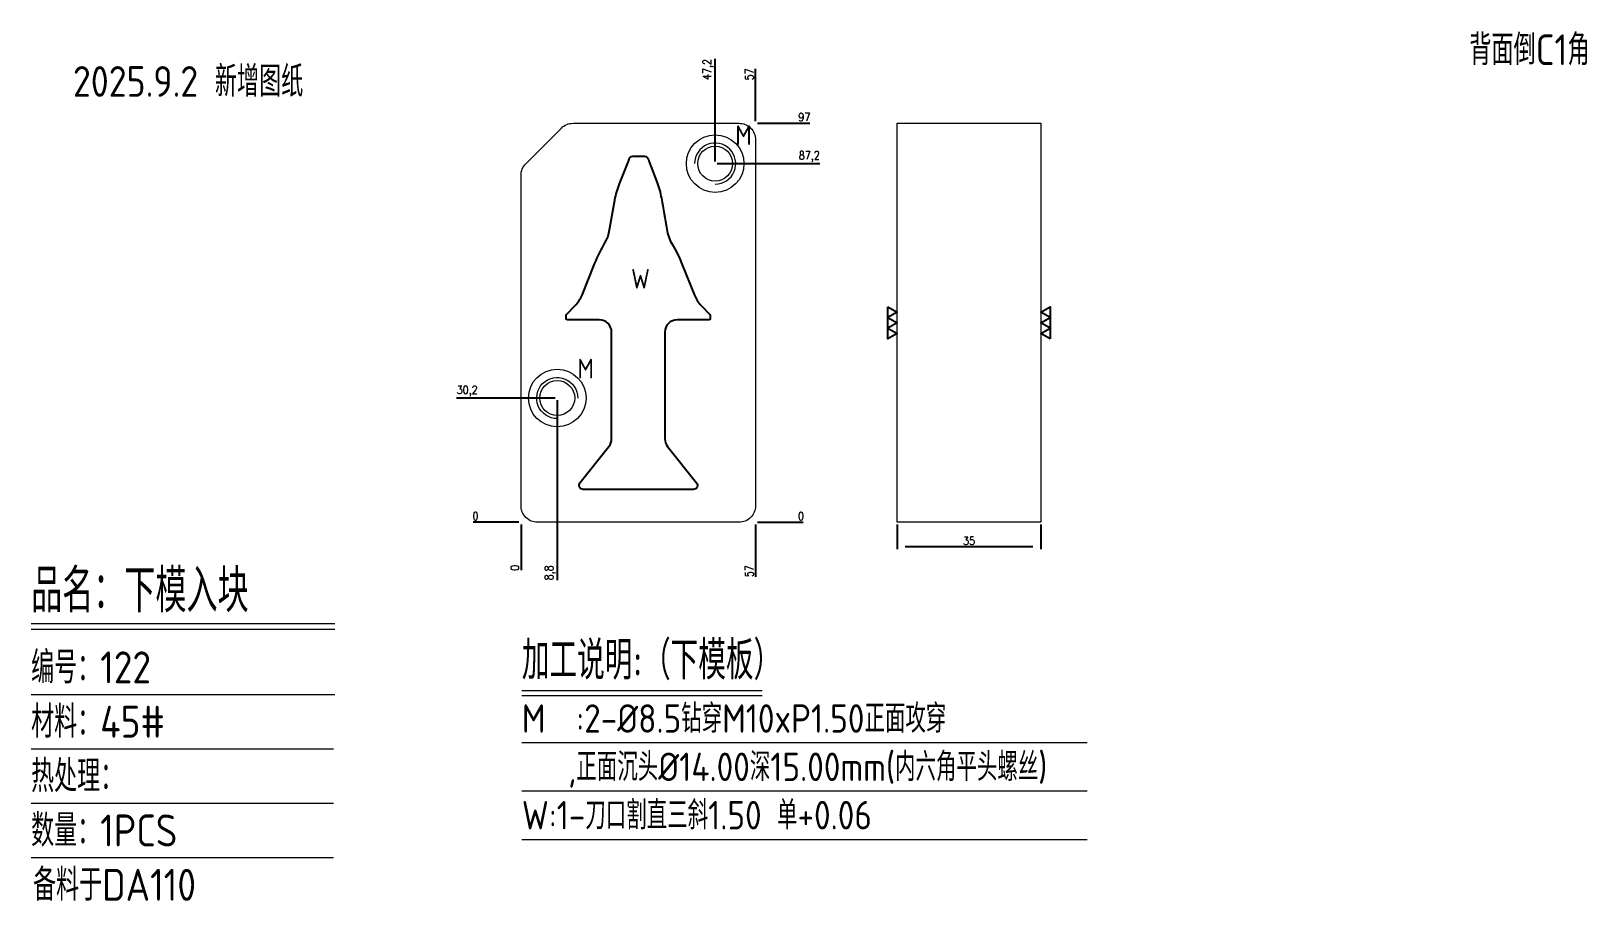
# Model space of a CAD drawing. Header units: millimetres. Extents: x 95387 to 95765, y 1604 to 1816.
import ezdxf
from ezdxf.enums import TextEntityAlignment as Align

# ---------------------------------------------------------------- set-up
doc = ezdxf.new("R2010")
doc.units = ezdxf.units.MM
for name, color, linetype in [('DIE_P', 2, 'Continuous'), ('DIM', 4, 'Continuous'), ('PH', 255, 'Continuous'), ('TEXT', 4, 'Continuous')]:
    doc.layers.add(name, color=color, linetype=linetype)
doc.styles.add('gbenor', font='gbenor.shx', dxfattribs={"bigfont": 'gbcbig.shx'})
doc.styles.get("Standard").update_dxf_attribs({"font": 'txt.shx', "width": 0.85, "bigfont": 'ctxt.shx'})
doc.dimstyles.new('T-2-WX', dxfattribs={"dimtxt": 2, "dimasz": 2, "dimexe": 0.5, "dimexo": 0.5, "dimgap": 0.5, "dimtad": 1, "dimtxsty": 'Standard', "dimblk": 'OPEN30', "dimcen": 0, "dimazin": 3, "dimtfac": 1, "dimtmove": 0, "dimatfit": 3, "dimldrblk": 'OPEN30', "dimlwd": -1, "dimlwe": -1})

# ---------------------------------------------------------------- blocks, each defined once
blk = doc.blocks.new('*D7579')
at = {"layer": 'Defpoints', "color": 0}
for p in [(95505.99, 1696.46), (95562.99, 1696.46), (95572.99, 1696.46)]:
    blk.add_point(p, dxfattribs=at)
at = {"layer": 'DIM', "color": 0}
blk.add_line((95563.49, 1696.46), (95574.62, 1696.46), dxfattribs=at)
at = {"layer": 'DIM', "color": 0, "lineweight": 5, "insert": (95574.05, 1697.96), "char_height": 2, "attachment_point": 5}
blk.add_mtext('0', dxfattribs=at)
blk = doc.blocks.new('_Open30')
blk = doc.blocks.new('*D7580')
at = {"layer": 'Defpoints', "color": 0}
for p in [(95553.19, 1783.66), (95572.99, 1783.66), (95505.99, 1696.46)]:
    blk.add_point(p, dxfattribs=at)
at = {"layer": 'DIM', "color": 0}
for p, q in [((95553.69, 1783.66), (95564.99, 1783.66)), ((95564.99, 1783.66), (95568.99, 1783.66)), ((95568.99, 1783.66), (95578.67, 1783.66))]:
    blk.add_line(p, q, dxfattribs=at)
at = {"layer": 'DIM', "color": 0, "insert": (95576.08, 1785.35), "char_height": 2, "attachment_point": 5}
blk.add_mtext('87,2', dxfattribs=at)
blk = doc.blocks.new('*D7581')
at = {"layer": 'Defpoints', "color": 0}
for p in [(95562.99, 1793.46), (95572.99, 1793.46), (95505.99, 1696.46)]:
    blk.add_point(p, dxfattribs=at)
at = {"layer": 'DIM', "color": 0}
for p, q in [((95563.49, 1793.46), (95566.99, 1793.46)), ((95566.99, 1793.46), (95568.99, 1793.46)), ((95568.99, 1793.46), (95576.24, 1793.46))]:
    blk.add_line(p, q, dxfattribs=at)
at = {"layer": 'DIM', "color": 0, "insert": (95574.86, 1794.96), "char_height": 2, "attachment_point": 5}
blk.add_mtext('97', dxfattribs=at)
blk = doc.blocks.new('*D7582')
at = {"layer": 'Defpoints', "color": 0}
for p in [(95495.99, 1696.46), (95505.99, 1696.46), (95505.99, 1696.46)]:
    blk.add_point(p, dxfattribs=at)
at = {"layer": 'DIM', "color": 0}
blk.add_line((95505.49, 1696.46), (95494.35, 1696.46), dxfattribs=at)
at = {"layer": 'DIM', "color": 0, "lineweight": 5, "insert": (95494.92, 1697.96), "char_height": 2, "attachment_point": 5}
blk.add_mtext('0', dxfattribs=at)
blk = doc.blocks.new('*D7583')
at = {"layer": 'Defpoints', "color": 0}
for p in [(95495.99, 1726.66), (95514.79, 1726.66), (95505.99, 1696.46)]:
    blk.add_point(p, dxfattribs=at)
at = {"layer": 'DIM', "color": 0}
for p, q in [((95499.99, 1726.66), (95490.31, 1726.66)), ((95503.99, 1726.66), (95499.99, 1726.66)), ((95514.29, 1726.66), (95503.99, 1726.66))]:
    blk.add_line(p, q, dxfattribs=at)
at = {"layer": 'DIM', "color": 0, "insert": (95492.9, 1728.35), "char_height": 2, "attachment_point": 5}
blk.add_mtext('30,2', dxfattribs=at)
blk = doc.blocks.new('*D7584')
at = {"layer": 'Defpoints', "color": 0}
for p in [(95505.99, 1696.46), (95562.99, 1696.46), (95562.99, 1686.46)]:
    blk.add_point(p, dxfattribs=at)
at = {"layer": 'DIM', "color": 0}
for p, q in [((95562.99, 1695.96), (95562.99, 1692.46)), ((95562.99, 1692.46), (95562.99, 1690.46)), ((95562.99, 1690.46), (95562.99, 1683.21))]:
    blk.add_line(p, q, dxfattribs=at)
at = {"layer": 'DIM', "color": 0, "lineweight": 5, "insert": (95561.49, 1684.58), "char_height": 2, "attachment_point": 5, "rotation": 90}
blk.add_mtext('57', dxfattribs=at)
blk = doc.blocks.new('*D7585')
at = {"layer": 'Defpoints', "color": 0}
for p in [(95514.79, 1726.66), (95505.99, 1696.46), (95514.79, 1686.46)]:
    blk.add_point(p, dxfattribs=at)
at = {"layer": 'DIM', "color": 0}
for p, q in [((95514.79, 1726.16), (95514.79, 1694.46)), ((95514.79, 1694.46), (95514.79, 1690.46)), ((95514.79, 1690.46), (95514.79, 1682.4))]:
    blk.add_line(p, q, dxfattribs=at)
at = {"layer": 'DIM', "color": 0, "insert": (95513.1, 1684.18), "char_height": 2, "attachment_point": 5, "rotation": 90}
blk.add_mtext('8,8', dxfattribs=at)
blk = doc.blocks.new('*D7586')
at = {"layer": 'Defpoints', "color": 0}
for p in [(95505.99, 1696.46), (95505.99, 1696.46), (95505.99, 1686.46)]:
    blk.add_point(p, dxfattribs=at)
at = {"layer": 'DIM', "color": 0}
blk.add_line((95505.99, 1695.96), (95505.99, 1684.83), dxfattribs=at)
at = {"layer": 'DIM', "color": 0, "lineweight": 5, "insert": (95504.49, 1685.39), "char_height": 2, "attachment_point": 5, "rotation": 90}
blk.add_mtext('0', dxfattribs=at)
blk = doc.blocks.new('*D7587')
at = {"layer": 'Defpoints', "color": 0}
for p in [(95562.99, 1803.46), (95562.99, 1793.46), (95505.99, 1696.46)]:
    blk.add_point(p, dxfattribs=at)
at = {"layer": 'DIM', "color": 0}
for p, q in [((95562.99, 1799.46), (95562.99, 1806.71)), ((95562.99, 1797.46), (95562.99, 1799.46)), ((95562.99, 1793.96), (95562.99, 1797.46))]:
    blk.add_line(p, q, dxfattribs=at)
at = {"layer": 'DIM', "color": 0, "insert": (95561.49, 1805.34), "char_height": 2, "attachment_point": 5, "rotation": 90}
blk.add_mtext('57', dxfattribs=at)
blk = doc.blocks.new('*D7588')
at = {"layer": 'Defpoints', "color": 0}
for p in [(95553.19, 1803.46), (95553.19, 1783.66), (95505.99, 1696.46)]:
    blk.add_point(p, dxfattribs=at)
at = {"layer": 'DIM', "color": 0}
for p, q in [((95553.19, 1799.46), (95553.19, 1809.14)), ((95553.19, 1795.46), (95553.19, 1799.46)), ((95553.19, 1784.16), (95553.19, 1795.46))]:
    blk.add_line(p, q, dxfattribs=at)
at = {"layer": 'DIM', "color": 0, "insert": (95551.5, 1806.55), "char_height": 2, "attachment_point": 5, "rotation": 90}
blk.add_mtext('47,2', dxfattribs=at)
blk = doc.blocks.new('*D7589')
at = {"layer": 'Defpoints', "color": 0}
for p in [(95597.4, 1696.46), (95632.4, 1696.46), (95597.4, 1690.46)]:
    blk.add_point(p, dxfattribs=at)
at = {"layer": 'DIM', "color": 0}
for p, q in [((95597.4, 1695.96), (95597.4, 1689.96)), ((95632.4, 1695.96), (95632.4, 1689.96)), ((95630.4, 1690.46), (95599.4, 1690.46))]:
    blk.add_line(p, q, dxfattribs=at)
at = {"layer": 'DIM', "color": 0, "lineweight": 5, "insert": (95614.9, 1691.96), "char_height": 2, "attachment_point": 5}
blk.add_mtext('35', dxfattribs=at)

msp = doc.modelspace()

# ---------------------------------------------------------------- linework, layer by layer
at = {"layer": 'DIE_P', "linetype": 'Continuous', "lineweight": 18, "ltscale": 10}
msp.add_lwpolyline([(95505.988, 1700.461), (95505.988, 1780.804, -0.1989124), (95507.16, 1783.633), (95515.816, 1792.289, -0.1989124), (95518.645, 1793.461), (95558.988, 1793.461, -0.4142136), (95562.988, 1789.461), (95562.988, 1700.461, -0.4142136), (95558.988, 1696.461), (95509.988, 1696.461, -0.4142136)], format="xyb", close=True, dxfattribs=at)
msp.add_lwpolyline([(95597.399, 1793.461), (95632.399, 1793.461), (95632.399, 1696.461), (95597.399, 1696.461)], close=True, dxfattribs=at)
at = {"layer": 'DIE_P', "color": 1}
msp.add_lwpolyline([(95543.952, 1745.684, 0.4137483), (95540.959, 1742.682), (95540.978, 1716.729, 0.1701624), (95541.635, 1714.856), (95548.654, 1706.086, -0.6289322), (95547.873, 1704.461), (95521.103, 1704.461, -0.6289322), (95520.322, 1706.086), (95527.341, 1714.856, 0.1701624), (95527.998, 1716.729), (95528.017, 1742.682, 0.4137483), (95525.023, 1745.684), (95517.275, 1745.702, -0.4098014), (95516.976, 1745.998), (95516.966, 1746.721, -0.1968568), (95517.05, 1746.932), (95519.175, 1749.147, 0.0957045), (95520.823, 1751.696), (95523.955, 1759.47, -0.032479), (95526.471, 1764.52, 0.0879477), (95527.434, 1767.142), (95528.799, 1774.806, -0.0513364), (95529.927, 1778.743), (95532.03, 1783.987, 0.0279029), (95532.102, 1784.198), (95532.248, 1784.728, -0.337195), (95533.212, 1785.461), (95535.989, 1785.461, -0.3412861), (95536.956, 1784.713), (95537.063, 1784.306, 0.0276004), (95537.13, 1784.096), (95538.99, 1779.237, -0.058227), (95540.106, 1775.219, -0.0114511), (95541.423, 1767.725, 0.0986135), (95542.753, 1764.052, -0.0423146), (95545.021, 1759.47), (95548.153, 1751.696, 0.0957045), (95549.801, 1749.147), (95551.926, 1746.932, -0.1968568), (95552.01, 1746.721), (95552, 1745.998, -0.4098014), (95551.701, 1745.702)], format="xyb", close=True, dxfattribs=at)
at = {"layer": 'DIE_P', "lineweight": 18}
for points in [[(95553.188, 1778.661, 2.4142136), (95548.188, 1783.661)], [(95514.788, 1721.661, -2.4142136), (95519.788, 1726.661)]]:
    msp.add_lwpolyline(points, format="xyb", dxfattribs=at)
at = {"layer": 'DIE_P', "linetype": 'Continuous', "lineweight": 18, "ltscale": 10}
for centre in [(95553.188, 1783.661), (95514.788, 1726.661)]:
    msp.add_circle(centre, 7, dxfattribs=at)
at = {"layer": 'DIE_P', "lineweight": 18}
for centre in [(95553.188, 1783.661), (95514.788, 1726.661)]:
    msp.add_circle(centre, 4.25, dxfattribs=at)
at = {"layer": 'DIM', "color": 4, "linetype": 'Continuous', "lineweight": 5}
for p, q in [((95386.884, 1671.874), (95460.696, 1671.874)), ((95386.884, 1670.514), (95460.696, 1670.514)), ((95386.884, 1654.578), (95460.696, 1654.578)), ((95386.884, 1641.364), (95460.375, 1641.364)), ((95386.884, 1628.149), (95460.375, 1628.149)), ((95386.884, 1614.934), (95460.375, 1614.934))]:
    msp.add_line(p, q, dxfattribs=at)
at = {"layer": 'TEXT', "color": 3, "lineweight": 5}
for p, q in [((95506.188, 1655.572), (95564.581, 1655.572)), ((95506.188, 1654.362), (95564.581, 1654.362)), ((95506.188, 1642.888), (95643.607, 1642.888)), ((95506.188, 1631.138), (95643.607, 1631.138)), ((95506.188, 1619.387), (95643.607, 1619.387))]:
    msp.add_line(p, q, dxfattribs=at)
at = {"layer": 'TEXT'}
for points in [[(95595.149, 1748.858), (95597.399, 1747.559), (95595.149, 1746.26), (95597.399, 1744.961), (95595.149, 1743.662), (95597.399, 1742.363), (95595.149, 1741.064), (95595.149, 1748.858)], [(95634.649, 1741.064), (95632.399, 1742.363), (95634.649, 1743.662), (95632.399, 1744.961), (95634.649, 1746.26), (95632.399, 1747.559), (95634.649, 1748.858), (95634.649, 1741.064)]]:
    msp.add_lwpolyline(points, close=True, dxfattribs=at)

# ---------------------------------------------------------------- texts
at = {"layer": 'DIM', "color": 3, "linetype": 'Continuous', "lineweight": 5, "style": 'gbenor'}
for s, height, p in [('品名：下模入块', 10.494, (95386.884, 1674.595)), ('编号：122', 7.7733, (95386.884, 1657.299)), ('材料：45#', 7.7733, (95386.884, 1644.084)), ('热处理： ', 7.7733, (95386.884, 1630.87)), ('数量：1PCS', 7.7733, (95386.884, 1617.655)), ('备料于DA110', 7.7733, (95387.357, 1604.44))]:
    msp.add_text(s, height=height, dxfattribs=at).set_placement(p)
at = {"layer": 'PH', "color": 6, "linetype": 'Continuous', "style": 'gbenor'}
msp.add_text('2025.9.2 新增图纸', height=7.46496, dxfattribs=at).set_placement((95425.052, 1804.02), align=Align.MIDDLE)
at = {"layer": 'TEXT', "color": 4, "lineweight": 18, "style": 'gbenor'}
msp.add_text('背面倒C1角', height=7.4609, dxfattribs=at).set_placement((95736.561, 1807.598))
at = {"layer": 'TEXT', "color": 4, "style": 'gbenor'}
for s, p in [('M', (95560.089, 1790.562)), ('W', (95535.037, 1755.665)), ('M', (95521.687, 1733.815))]:
    msp.add_text(s, height=4.8, dxfattribs=at).set_placement(p, align=Align.MIDDLE_CENTER)
at = {"layer": 'TEXT', "color": 4, "lineweight": 5, "style": 'gbenor'}
for s, height, p in [('加工说明:（下模板）', 9.3312, (95506.188, 1658.233)), ('M  :2-%%c8.5钻穿M10xP1.50正面攻穿', 6.912, (95506.188, 1645.307)), ('   ,正面沉头%%C14.00深15.00mm(内六角平头螺丝)', 6.912, (95506.188, 1633.557))]:
    msp.add_text(s, height=height, dxfattribs=at).set_placement(p)
at = {"layer": 'TEXT', "color": 1, "lineweight": 5, "style": 'gbenor'}
msp.add_text('W:1-刀口割直三斜1.50 单+0.06  ', height=6.912, dxfattribs=at).set_placement((95506.188, 1621.807))

# ---------------------------------------------------------------- dimensions: what is measured, and where the dimension line sits
at = {"layer": 'DIM', "color": 4}
for feature_location, offset, dtype, picture, middle in [((95553.188, 1783.661), (0, 19.8), 1, '*D7588', (95551.497, 1806.551)), ((95562.988, 1793.461), (0, 10), 1, '*D7587', (95561.488, 1805.337)), ((95562.988, 1793.461), (10, 0), 0, '*D7581', (95574.864, 1794.961)), ((95553.188, 1783.661), (19.8, 0), 0, '*D7580', (95576.078, 1785.351)), ((95514.788, 1726.661), (-18.8, 0), 0, '*D7583', (95492.897, 1728.351)), ((95514.788, 1726.661), (0, -40.2), 1, '*D7585', (95513.097, 1684.18))]:
    dim = msp.add_ordinate_dim(feature_location=feature_location, offset=offset, dtype=dtype, origin=(95505.988, 1696.461), dimstyle='T-2-WX', dxfattribs=at)
    dim.commit()
    dim.dimension.update_dxf_attribs({"geometry": picture, "text_midpoint": middle})
at = {"layer": 'DIM', "color": 4, "lineweight": 5}
for feature_location, offset, dtype, origin, picture, middle in [((95505.987967237, 1696.460936004), (-10, 0), 0, (95505.987967237, 1696.460936004), '*D7582', (95494.921300571, 1697.960936004)), ((95562.987967258, 1696.460936004), (10, 0), 0, (95505.987967237, 1696.460936004), '*D7579', (95574.054633924, 1697.960936004)), ((95505.987967237, 1696.460936004), (0, -10), 1, (95505.987967237, 1696.460936004), '*D7586', (95504.487967237, 1685.394269337)), ((95562.988, 1696.461), (0, -10), 1, (95505.988, 1696.461), '*D7584', (95561.488, 1684.585))]:
    dim = msp.add_ordinate_dim(feature_location=feature_location, offset=offset, dtype=dtype, origin=origin, dimstyle='T-2-WX', dxfattribs=at)
    dim.commit()
    dim.dimension.update_dxf_attribs({"geometry": picture, "text_midpoint": middle})
at = {"layer": 'DIM', "lineweight": 5}
dim = msp.add_linear_dim(base=(95597.399, 1690.461), p1=(95632.399, 1696.461), p2=(95597.399, 1696.461), dimstyle='T-2-WX', dxfattribs=at)
dim.commit()
dim.dimension.update_dxf_attribs({"geometry": '*D7589', "text_midpoint": (95614.899, 1691.961)})

doc.saveas('drawing.dxf')
